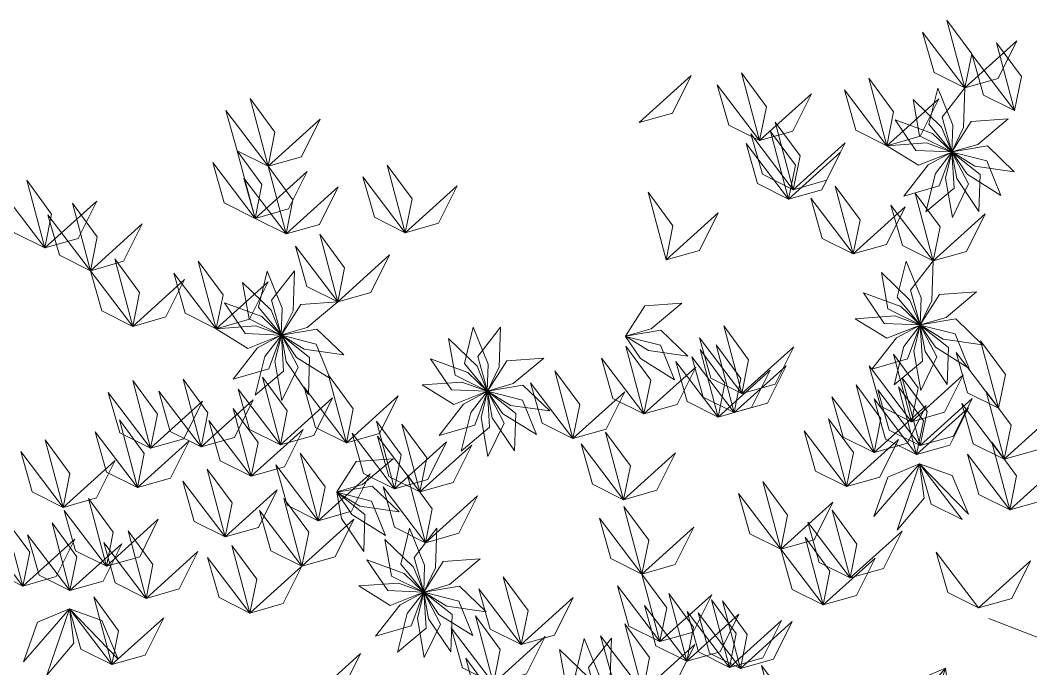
# Model space of a CAD drawing. Header units: inches. Extents: x 4350 to 28384, y -6772 to 993.
# Drawn here: x 15298.2 to 15384.8, y -3387.7 to -3332.2 of the extents above; entities that cross this region are included whole.
import ezdxf

# ---------------------------------------------------------------- set-up
doc = ezdxf.new("R2010")
doc.units = ezdxf.units.IN
doc.header["$MEASUREMENT"] = 0
doc.layers.add('ARREDAMENTO', color=2, linetype='Continuous', lineweight=18)

# ---------------------------------------------------------------- blocks, each defined once
blk = doc.blocks.new('chioma jacaranda')
at = {"layer": 'ARREDAMENTO', "linetype": 'Continuous'}
blk.add_line((14442.584, -3381.099), (14447.764, -3383.088), dxfattribs=at)
at = {"layer": 'ARREDAMENTO', "lineweight": 0}
for points in [[(14440.549, -3335.641), (14441.134, -3332.735), (14439.006, -3329.845), (14440.549, -3335.641)], [(14440.549, -3335.641), (14437.895, -3334.32), (14436.918, -3330.867), (14440.549, -3335.641)], [(14440.549, -3335.641), (14443.401, -3334.835), (14445.001, -3331.622), (14440.549, -3335.641)], [(14444.797, -3337.585), (14445.382, -3334.679), (14443.254, -3331.789), (14444.797, -3337.585)], [(14444.797, -3337.585), (14442.143, -3336.264), (14441.166, -3332.811), (14444.797, -3337.585)], [(14412.609, -3338.613), (14415.461, -3337.807), (14417.061, -3334.594), (14412.609, -3338.613)], [(14422.945, -3340.161), (14423.53, -3337.255), (14421.403, -3334.365), (14422.945, -3340.161)], [(14422.945, -3340.161), (14420.291, -3338.84), (14419.314, -3335.387), (14422.945, -3340.161)], [(14433.849, -3340.593), (14434.434, -3337.686), (14432.307, -3334.796), (14433.849, -3340.593)], [(14422.945, -3340.161), (14425.798, -3339.354), (14427.397, -3336.142), (14422.945, -3340.161)], [(14433.849, -3340.593), (14431.196, -3339.272), (14430.219, -3335.819), (14433.849, -3340.593)], [(14438.218, -3335.66), (14439.495, -3338.821), (14439.422, -3341.126), (14437.456, -3338.75), (14438.218, -3335.66)], [(14440.549, -3335.641), (14440.43, -3339.048), (14439.426, -3341.124), (14438.596, -3338.154), (14440.549, -3335.641)], [(14380.805, -3342.343), (14381.39, -3339.437), (14379.262, -3336.547), (14380.805, -3342.343)], [(14433.849, -3340.593), (14436.702, -3339.786), (14438.302, -3336.574), (14433.849, -3340.593)], [(14436.097, -3336.626), (14438.549, -3338.993), (14439.42, -3341.129), (14436.657, -3339.758), (14436.097, -3336.626)], [(14380.805, -3342.343), (14378.151, -3341.022), (14377.174, -3337.569), (14380.805, -3342.343)], [(14380.805, -3342.343), (14383.657, -3341.536), (14385.257, -3338.324), (14380.805, -3342.343)], [(14425.831, -3344.363), (14426.416, -3341.457), (14424.288, -3338.567), (14425.831, -3344.363)], [(14434.552, -3338.37), (14437.754, -3339.536), (14439.419, -3341.133), (14436.337, -3341.004), (14434.552, -3338.37)], [(14444.259, -3338.291), (14441.648, -3340.482), (14439.433, -3341.126), (14441.086, -3338.521), (14444.259, -3338.291)], [(14425.831, -3344.363), (14423.177, -3343.042), (14422.2, -3339.589), (14425.831, -3344.363)], [(14425.425, -3345.168), (14426.009, -3342.261), (14423.882, -3339.371), (14425.425, -3345.168)], [(14425.425, -3345.168), (14422.771, -3343.846), (14421.794, -3340.393), (14425.425, -3345.168)], [(14425.831, -3344.363), (14428.683, -3343.556), (14430.283, -3340.344), (14425.831, -3344.363)], [(14433.849, -3340.593), (14437.25, -3340.355), (14439.42, -3341.136), (14436.552, -3342.272), (14433.849, -3340.593)], [(14444.773, -3342.822), (14441.397, -3342.347), (14439.437, -3341.132), (14442.478, -3340.617), (14444.773, -3342.822)], [(14379.693, -3346.818), (14380.278, -3343.912), (14378.151, -3341.022), (14379.693, -3346.818)], [(14425.425, -3345.168), (14428.277, -3344.361), (14429.877, -3341.148), (14425.425, -3345.168)], [(14435.294, -3344.917), (14437.392, -3342.232), (14439.425, -3341.142), (14438.35, -3344.033), (14435.294, -3344.917)], [(14437.19, -3346.272), (14438.015, -3342.965), (14439.429, -3341.142), (14439.623, -3344.22), (14437.19, -3346.272)], [(14439.474, -3346.738), (14438.882, -3343.381), (14439.432, -3341.141), (14440.862, -3343.874), (14439.474, -3346.738)], [(14441.749, -3346.235), (14439.844, -3343.409), (14439.435, -3341.139), (14441.853, -3343.054), (14441.749, -3346.235)], [(14443.624, -3344.849), (14440.733, -3343.043), (14439.437, -3341.135), (14442.424, -3341.902), (14443.624, -3344.849)], [(14379.693, -3346.818), (14377.04, -3345.497), (14376.063, -3342.044), (14379.693, -3346.818)], [(14382.347, -3348.139), (14382.932, -3345.233), (14380.805, -3342.343), (14382.347, -3348.139)], [(14392.569, -3348.049), (14393.154, -3345.143), (14391.026, -3342.253), (14392.569, -3348.049)], [(14379.693, -3346.818), (14382.546, -3346.011), (14384.146, -3342.799), (14379.693, -3346.818)], [(14392.569, -3348.049), (14389.915, -3346.728), (14388.938, -3343.275), (14392.569, -3348.049)], [(14361.658, -3349.355), (14362.243, -3346.449), (14360.116, -3343.559), (14361.658, -3349.355)], [(14382.347, -3348.139), (14379.693, -3346.818), (14378.716, -3343.365), (14382.347, -3348.139)], [(14382.347, -3348.139), (14385.2, -3347.332), (14386.799, -3344.12), (14382.347, -3348.139)], [(14392.569, -3348.049), (14395.421, -3347.242), (14397.021, -3344.03), (14392.569, -3348.049)], [(14430.968, -3349.863), (14431.553, -3346.957), (14429.425, -3344.067), (14430.968, -3349.863)], [(14361.658, -3349.355), (14359.005, -3348.034), (14358.028, -3344.581), (14361.658, -3349.355)], [(14414.927, -3350.366), (14415.512, -3347.46), (14413.385, -3344.57), (14414.927, -3350.366)], [(14437.833, -3350.461), (14438.417, -3347.555), (14436.29, -3344.665), (14437.833, -3350.461)], [(14361.658, -3349.355), (14364.511, -3348.548), (14366.11, -3345.336), (14361.658, -3349.355)], [(14365.566, -3351.3), (14366.151, -3348.394), (14364.023, -3345.504), (14365.566, -3351.3)], [(14430.968, -3349.863), (14428.314, -3348.542), (14427.337, -3345.089), (14430.968, -3349.863)], [(14430.968, -3349.863), (14433.82, -3349.057), (14435.42, -3345.844), (14430.968, -3349.863)], [(14437.833, -3350.461), (14435.179, -3349.14), (14434.202, -3345.687), (14437.833, -3350.461)], [(14365.566, -3351.3), (14362.912, -3349.979), (14361.935, -3346.526), (14365.566, -3351.3)], [(14414.927, -3350.366), (14417.78, -3349.559), (14419.379, -3346.347), (14414.927, -3350.366)], [(14437.833, -3350.461), (14440.685, -3349.654), (14442.285, -3346.442), (14437.833, -3350.461)], [(14365.566, -3351.3), (14368.419, -3350.493), (14370.018, -3347.281), (14365.566, -3351.3)], [(14386.772, -3353.974), (14387.357, -3351.068), (14385.23, -3348.178), (14386.772, -3353.974)], [(14386.772, -3353.974), (14384.119, -3352.653), (14383.142, -3349.2), (14386.772, -3353.974)], [(14369.197, -3356.074), (14369.782, -3353.168), (14367.654, -3350.278), (14369.197, -3356.074)], [(14386.772, -3353.974), (14389.625, -3353.167), (14391.225, -3349.955), (14386.772, -3353.974)], [(14376.363, -3356.275), (14376.948, -3353.369), (14374.82, -3350.479), (14376.363, -3356.275)], [(14435.502, -3350.48), (14436.779, -3353.64), (14436.706, -3355.946), (14434.74, -3353.569), (14435.502, -3350.48)], [(14437.833, -3350.461), (14437.713, -3353.867), (14436.709, -3355.944), (14435.88, -3352.973), (14437.833, -3350.461)], [(14369.197, -3356.074), (14366.543, -3354.753), (14365.566, -3351.3), (14369.197, -3356.074)], [(14376.363, -3356.275), (14373.709, -3354.954), (14372.732, -3351.501), (14376.363, -3356.275)], [(14380.731, -3351.343), (14382.008, -3354.503), (14381.936, -3356.809), (14379.969, -3354.432), (14380.731, -3351.343)], [(14383.062, -3351.324), (14382.943, -3354.73), (14381.939, -3356.807), (14381.109, -3353.836), (14383.062, -3351.324)], [(14433.381, -3351.445), (14435.832, -3353.813), (14436.704, -3355.949), (14433.941, -3354.577), (14433.381, -3351.445)], [(14369.197, -3356.074), (14372.049, -3355.267), (14373.649, -3352.055), (14369.197, -3356.074)], [(14376.363, -3356.275), (14379.215, -3355.468), (14380.815, -3352.256), (14376.363, -3356.275)], [(14378.61, -3352.308), (14381.062, -3354.676), (14381.933, -3356.812), (14379.17, -3355.44), (14378.61, -3352.308)], [(14431.835, -3353.19), (14435.038, -3354.356), (14436.703, -3355.952), (14433.621, -3355.823), (14431.835, -3353.19)], [(14441.543, -3353.111), (14438.932, -3355.302), (14436.717, -3355.945), (14438.369, -3353.341), (14441.543, -3353.111)], [(14377.065, -3354.053), (14380.268, -3355.219), (14381.932, -3356.815), (14378.851, -3356.686), (14377.065, -3354.053)], [(14386.772, -3353.974), (14384.161, -3356.165), (14381.946, -3356.808), (14383.599, -3354.204), (14386.772, -3353.974)], [(14416.268, -3354.082), (14413.657, -3356.273), (14411.442, -3356.916), (14413.095, -3354.312), (14416.268, -3354.082)], [(14431.133, -3355.412), (14434.533, -3355.175), (14436.704, -3355.956), (14433.836, -3357.092), (14431.133, -3355.412)], [(14442.056, -3357.641), (14438.681, -3357.167), (14436.721, -3355.951), (14439.762, -3355.437), (14442.056, -3357.641)], [(14376.363, -3356.275), (14379.763, -3356.038), (14381.933, -3356.819), (14379.065, -3357.955), (14376.363, -3356.275)], [(14387.286, -3358.504), (14383.911, -3358.03), (14381.95, -3356.814), (14384.991, -3356.3), (14387.286, -3358.504)], [(14398.395, -3356.154), (14399.672, -3359.314), (14399.599, -3361.62), (14397.633, -3359.243), (14398.395, -3356.154)], [(14400.726, -3356.135), (14400.607, -3359.541), (14399.603, -3361.618), (14398.773, -3358.647), (14400.726, -3356.135)], [(14421.412, -3361.836), (14421.997, -3358.93), (14419.869, -3356.04), (14421.412, -3361.836)], [(14432.577, -3359.737), (14434.676, -3357.051), (14436.709, -3355.961), (14435.634, -3358.852), (14432.577, -3359.737)], [(14434.474, -3361.091), (14435.299, -3357.784), (14436.712, -3355.962), (14436.906, -3359.04), (14434.474, -3361.091)], [(14436.757, -3361.557), (14436.166, -3358.201), (14436.716, -3355.961), (14438.145, -3358.694), (14436.757, -3361.557)], [(14439.033, -3361.054), (14437.127, -3358.228), (14436.719, -3355.958), (14439.136, -3357.874), (14439.033, -3361.054)], [(14440.907, -3359.669), (14438.017, -3357.863), (14436.721, -3355.955), (14439.708, -3356.722), (14440.907, -3359.669)], [(14377.807, -3360.6), (14379.905, -3357.914), (14381.938, -3356.824), (14380.863, -3359.715), (14377.807, -3360.6)], [(14379.703, -3361.954), (14380.528, -3358.647), (14381.942, -3356.825), (14382.136, -3359.903), (14379.703, -3361.954)], [(14381.987, -3362.42), (14381.395, -3359.064), (14381.946, -3356.824), (14383.375, -3359.557), (14381.987, -3362.42)], [(14384.263, -3361.917), (14382.357, -3359.091), (14381.948, -3356.821), (14384.366, -3358.737), (14384.263, -3361.917)], [(14386.137, -3360.532), (14383.247, -3358.726), (14381.95, -3356.818), (14384.938, -3357.585), (14386.137, -3360.532)], [(14396.274, -3357.119), (14398.726, -3359.487), (14399.597, -3361.623), (14396.834, -3360.251), (14396.274, -3357.119)], [(14416.782, -3358.612), (14413.407, -3358.138), (14411.446, -3356.922), (14414.488, -3356.408), (14416.782, -3358.612)], [(14415.633, -3360.64), (14412.743, -3358.834), (14411.446, -3356.926), (14414.434, -3357.693), (14415.633, -3360.64)], [(14421.412, -3361.836), (14418.758, -3360.515), (14417.781, -3357.062), (14421.412, -3361.836)], [(14413.023, -3363.577), (14413.608, -3360.671), (14411.48, -3357.781), (14413.023, -3363.577)], [(14419.389, -3363.843), (14419.974, -3360.937), (14417.847, -3358.047), (14419.389, -3363.843)], [(14420.756, -3363.458), (14421.341, -3360.552), (14419.213, -3357.662), (14420.756, -3363.458)], [(14421.412, -3361.836), (14424.264, -3361.029), (14425.864, -3357.817), (14421.412, -3361.836)], [(14443.432, -3363.093), (14444.016, -3360.187), (14441.889, -3357.297), (14443.432, -3363.093)], [(14394.729, -3358.864), (14397.931, -3360.03), (14399.596, -3361.626), (14396.514, -3361.497), (14394.729, -3358.864)], [(14404.436, -3358.785), (14401.825, -3360.976), (14399.61, -3361.619), (14401.263, -3359.015), (14404.436, -3358.785)], [(14413.023, -3363.577), (14410.369, -3362.256), (14409.392, -3358.803), (14413.023, -3363.577)], [(14420.756, -3363.458), (14418.102, -3362.137), (14417.125, -3358.684), (14420.756, -3363.458)], [(14435.953, -3364.238), (14436.538, -3361.332), (14434.41, -3358.442), (14435.953, -3364.238)], [(14443.432, -3363.093), (14440.778, -3361.772), (14439.801, -3358.319), (14443.432, -3363.093)], [(14413.023, -3363.577), (14415.875, -3362.77), (14417.475, -3359.558), (14413.023, -3363.577)], [(14419.389, -3363.843), (14416.735, -3362.522), (14415.758, -3359.069), (14419.389, -3363.843)], [(14420.756, -3363.458), (14423.608, -3362.652), (14425.208, -3359.439), (14420.756, -3363.458)], [(14435.953, -3364.238), (14433.299, -3362.917), (14432.322, -3359.464), (14435.953, -3364.238)], [(14375.062, -3366.394), (14375.647, -3363.488), (14373.519, -3360.598), (14375.062, -3366.394)], [(14381.861, -3366.223), (14382.445, -3363.317), (14380.318, -3360.427), (14381.861, -3366.223)], [(14387.516, -3366.046), (14388.101, -3363.14), (14385.974, -3360.25), (14387.516, -3366.046)], [(14406.941, -3365.685), (14407.526, -3362.779), (14405.398, -3359.889), (14406.941, -3365.685)], [(14419.389, -3363.843), (14422.242, -3363.036), (14423.841, -3359.824), (14419.389, -3363.843)], [(14436.716, -3366.28), (14437.301, -3363.373), (14435.174, -3360.483), (14436.716, -3366.28)], [(14435.953, -3364.238), (14438.805, -3363.431), (14440.405, -3360.219), (14435.953, -3364.238)], [(14370.737, -3366.503), (14371.322, -3363.596), (14369.195, -3360.706), (14370.737, -3366.503)], [(14381.861, -3366.223), (14379.207, -3364.902), (14378.23, -3361.449), (14381.861, -3366.223)], [(14387.516, -3366.046), (14384.862, -3364.725), (14383.885, -3361.272), (14387.516, -3366.046)], [(14394.026, -3361.086), (14397.427, -3360.849), (14399.597, -3361.63), (14396.729, -3362.766), (14394.026, -3361.086)], [(14404.95, -3363.315), (14401.574, -3362.841), (14399.614, -3361.625), (14402.655, -3361.111), (14404.95, -3363.315)], [(14406.941, -3365.685), (14404.287, -3364.364), (14403.31, -3360.911), (14406.941, -3365.685)], [(14432.757, -3366.877), (14433.341, -3363.97), (14431.214, -3361.08), (14432.757, -3366.877)], [(14436.716, -3366.28), (14434.062, -3364.959), (14433.085, -3361.506), (14436.716, -3366.28)], [(14436.399, -3367.059), (14436.984, -3364.153), (14434.856, -3361.263), (14436.399, -3367.059)], [(14370.737, -3366.503), (14368.083, -3365.182), (14367.106, -3361.729), (14370.737, -3366.503)], [(14375.062, -3366.394), (14372.408, -3365.073), (14371.431, -3361.62), (14375.062, -3366.394)], [(14375.062, -3366.394), (14377.914, -3365.587), (14379.514, -3362.375), (14375.062, -3366.394)], [(14381.861, -3366.223), (14384.713, -3365.416), (14386.313, -3362.204), (14381.861, -3366.223)], [(14387.516, -3366.046), (14390.369, -3365.239), (14391.968, -3362.027), (14387.516, -3366.046)], [(14395.471, -3365.411), (14397.569, -3362.725), (14399.602, -3361.635), (14398.527, -3364.526), (14395.471, -3365.411)], [(14397.367, -3366.765), (14398.192, -3363.458), (14399.606, -3361.636), (14399.8, -3364.714), (14397.367, -3366.765)], [(14399.651, -3367.231), (14399.059, -3363.875), (14399.609, -3361.635), (14401.039, -3364.368), (14399.651, -3367.231)], [(14401.927, -3366.728), (14400.021, -3363.902), (14399.612, -3361.632), (14402.03, -3363.548), (14401.927, -3366.728)], [(14403.801, -3365.343), (14400.91, -3363.537), (14399.614, -3361.629), (14402.602, -3362.396), (14403.801, -3365.343)], [(14406.941, -3365.685), (14409.793, -3364.878), (14411.393, -3361.666), (14406.941, -3365.685)], [(14432.757, -3366.877), (14430.103, -3365.555), (14429.126, -3362.102), (14432.757, -3366.877)], [(14436.399, -3367.059), (14433.745, -3365.738), (14432.768, -3362.285), (14436.399, -3367.059)], [(14436.716, -3366.28), (14439.569, -3365.473), (14441.168, -3362.261), (14436.716, -3366.28)], [(14443.91, -3367.444), (14444.495, -3364.538), (14442.368, -3361.648), (14443.91, -3367.444)], [(14370.737, -3366.503), (14373.59, -3365.696), (14375.189, -3362.484), (14370.737, -3366.503)], [(14379.359, -3368.915), (14379.944, -3366.009), (14377.817, -3363.119), (14379.359, -3368.915)], [(14432.757, -3366.877), (14435.609, -3366.07), (14437.209, -3362.857), (14432.757, -3366.877)], [(14436.399, -3367.059), (14439.252, -3366.252), (14440.851, -3363.04), (14436.399, -3367.059)], [(14443.91, -3367.444), (14441.256, -3366.123), (14440.279, -3362.67), (14443.91, -3367.444)], [(14369.596, -3369.883), (14370.181, -3366.977), (14368.053, -3364.087), (14369.596, -3369.883)], [(14379.359, -3368.915), (14376.705, -3367.594), (14375.728, -3364.141), (14379.359, -3368.915)], [(14430.402, -3369.788), (14430.987, -3366.881), (14428.859, -3363.991), (14430.402, -3369.788)], [(14443.91, -3367.444), (14446.763, -3366.637), (14448.362, -3363.425), (14443.91, -3367.444)], [(14379.359, -3368.915), (14382.212, -3368.108), (14383.811, -3364.896), (14379.359, -3368.915)], [(14391.637, -3369.995), (14392.222, -3367.089), (14390.095, -3364.199), (14391.637, -3369.995)], [(14393.815, -3370.254), (14394.4, -3367.348), (14392.273, -3364.458), (14393.815, -3370.254)], [(14363.235, -3371.578), (14363.82, -3368.671), (14361.693, -3365.781), (14363.235, -3371.578)], [(14369.596, -3369.883), (14366.942, -3368.562), (14365.965, -3365.109), (14369.596, -3369.883)], [(14369.596, -3369.883), (14372.448, -3369.077), (14374.048, -3365.864), (14369.596, -3369.883)], [(14391.637, -3369.995), (14388.984, -3368.674), (14388.007, -3365.221), (14391.637, -3369.995)], [(14393.815, -3370.254), (14391.161, -3368.933), (14390.184, -3365.48), (14393.815, -3370.254)], [(14411.282, -3370.922), (14411.866, -3368.016), (14409.739, -3365.126), (14411.282, -3370.922)], [(14430.402, -3369.788), (14427.748, -3368.467), (14426.771, -3365.013), (14430.402, -3369.788)], [(14430.402, -3369.788), (14433.254, -3368.981), (14434.854, -3365.768), (14430.402, -3369.788)], [(14391.637, -3369.995), (14394.49, -3369.189), (14396.09, -3365.976), (14391.637, -3369.995)], [(14393.815, -3370.254), (14396.668, -3369.447), (14398.267, -3366.235), (14393.815, -3370.254)], [(14411.282, -3370.922), (14408.628, -3369.601), (14407.651, -3366.148), (14411.282, -3370.922)], [(14444.389, -3371.795), (14444.974, -3368.889), (14442.847, -3365.999), (14444.389, -3371.795)], [(14363.235, -3371.578), (14360.581, -3370.256), (14359.604, -3366.803), (14363.235, -3371.578)], [(14363.235, -3371.578), (14366.088, -3370.771), (14367.687, -3367.558), (14363.235, -3371.578)], [(14385.1, -3372.719), (14385.685, -3369.813), (14383.558, -3366.923), (14385.1, -3372.719)], [(14385.1, -3372.719), (14385.685, -3369.813), (14383.558, -3366.923), (14385.1, -3372.719)], [(14391.518, -3367.427), (14388.907, -3369.617), (14386.692, -3370.261), (14388.344, -3367.657), (14391.518, -3367.427)], [(14411.282, -3370.922), (14414.134, -3370.115), (14415.734, -3366.903), (14411.282, -3370.922)], [(14444.389, -3371.795), (14441.735, -3370.474), (14440.758, -3367.021), (14444.389, -3371.795)], [(14377.128, -3374.097), (14377.713, -3371.19), (14375.585, -3368.3), (14377.128, -3374.097)], [(14385.1, -3372.719), (14382.447, -3371.398), (14381.47, -3367.945), (14385.1, -3372.719)], [(14385.1, -3372.719), (14382.447, -3371.398), (14381.47, -3367.945), (14385.1, -3372.719)], [(14436.664, -3367.847), (14433.928, -3368.988), (14432.722, -3372.368), (14436.664, -3367.847)], [(14436.664, -3367.847), (14437.053, -3370.785), (14434.738, -3373.527), (14436.664, -3367.847)], [(14440.295, -3372.621), (14437.641, -3371.3), (14436.664, -3367.847), (14440.295, -3372.621)], [(14436.664, -3367.847), (14439.456, -3368.842), (14440.838, -3372.154), (14436.664, -3367.847)], [(14444.389, -3371.795), (14447.242, -3370.988), (14448.841, -3367.776), (14444.389, -3371.795)], [(14377.128, -3374.097), (14374.474, -3372.775), (14373.497, -3369.322), (14377.128, -3374.097)], [(14385.1, -3372.719), (14387.953, -3371.912), (14389.553, -3368.7), (14385.1, -3372.719)], [(14385.1, -3372.719), (14387.953, -3371.912), (14389.553, -3368.7), (14385.1, -3372.719)], [(14394.294, -3374.605), (14394.879, -3371.699), (14392.752, -3368.809), (14394.294, -3374.605)], [(14377.128, -3374.097), (14379.98, -3373.29), (14381.58, -3370.077), (14377.128, -3374.097)], [(14392.031, -3371.957), (14388.656, -3371.483), (14386.696, -3370.267), (14389.737, -3369.752), (14392.031, -3371.957)], [(14394.294, -3374.605), (14391.64, -3373.284), (14390.663, -3369.831), (14394.294, -3374.605)], [(14424.753, -3375.162), (14425.338, -3372.256), (14423.211, -3369.366), (14424.753, -3375.162)], [(14366.942, -3376.62), (14367.527, -3373.714), (14365.4, -3370.824), (14366.942, -3376.62)], [(14383.704, -3376.614), (14384.289, -3373.708), (14382.161, -3370.818), (14383.704, -3376.614)], [(14389.008, -3375.37), (14387.102, -3372.544), (14386.694, -3370.274), (14389.111, -3372.19), (14389.008, -3375.37)], [(14390.883, -3373.985), (14387.992, -3372.179), (14386.696, -3370.271), (14389.683, -3371.038), (14390.883, -3373.985)], [(14394.294, -3374.605), (14397.147, -3373.798), (14398.746, -3370.586), (14394.294, -3374.605)], [(14424.753, -3375.162), (14422.1, -3373.841), (14421.123, -3370.388), (14424.753, -3375.162)], [(14366.942, -3376.62), (14364.288, -3375.299), (14363.311, -3371.846), (14366.942, -3376.62)], [(14383.704, -3376.614), (14381.05, -3375.293), (14380.073, -3371.84), (14383.704, -3376.614)], [(14412.849, -3377.286), (14413.434, -3374.38), (14411.306, -3371.49), (14412.849, -3377.286)], [(14424.753, -3375.162), (14427.606, -3374.356), (14429.206, -3371.143), (14424.753, -3375.162)], [(14430.702, -3377.627), (14431.287, -3374.721), (14429.159, -3371.831), (14430.702, -3377.627)], [(14359.791, -3378.32), (14360.376, -3375.414), (14358.248, -3372.524), (14359.791, -3378.32)], [(14366.942, -3376.62), (14369.795, -3375.814), (14371.394, -3372.601), (14366.942, -3376.62)], [(14383.704, -3376.614), (14386.556, -3375.808), (14388.156, -3372.595), (14383.704, -3376.614)], [(14412.849, -3377.286), (14410.195, -3375.965), (14409.218, -3372.512), (14412.849, -3377.286)], [(14359.791, -3378.32), (14357.137, -3376.999), (14356.16, -3373.546), (14359.791, -3378.32)], [(14363.821, -3378.709), (14364.406, -3375.802), (14362.279, -3372.912), (14363.821, -3378.709)], [(14370.341, -3379.373), (14370.926, -3376.467), (14368.798, -3373.577), (14370.341, -3379.373)], [(14392.94, -3373.368), (14394.216, -3376.528), (14394.144, -3378.834), (14392.178, -3376.457), (14392.94, -3373.368)], [(14395.27, -3373.349), (14395.151, -3376.755), (14394.147, -3378.832), (14393.318, -3375.861), (14395.27, -3373.349)], [(14412.849, -3377.286), (14415.701, -3376.479), (14417.301, -3373.267), (14412.849, -3377.286)], [(14430.702, -3377.627), (14428.048, -3376.306), (14427.071, -3372.853), (14430.702, -3377.627)], [(14430.702, -3377.627), (14433.554, -3376.82), (14435.154, -3373.608), (14430.702, -3377.627)], [(14359.791, -3378.32), (14362.643, -3377.513), (14364.243, -3374.301), (14359.791, -3378.32)], [(14363.821, -3378.709), (14361.167, -3377.388), (14360.19, -3373.935), (14363.821, -3378.709)], [(14390.818, -3374.333), (14393.27, -3376.701), (14394.142, -3378.837), (14391.379, -3377.465), (14390.818, -3374.333)], [(14428.384, -3379.936), (14428.969, -3377.03), (14426.842, -3374.14), (14428.384, -3379.936)], [(14363.821, -3378.709), (14366.674, -3377.902), (14368.273, -3374.689), (14363.821, -3378.709)], [(14370.341, -3379.373), (14367.687, -3378.052), (14366.71, -3374.599), (14370.341, -3379.373)], [(14370.341, -3379.373), (14373.193, -3378.567), (14374.793, -3375.354), (14370.341, -3379.373)], [(14379.252, -3380.634), (14379.837, -3377.727), (14377.709, -3374.837), (14379.252, -3380.634)], [(14428.384, -3379.936), (14425.73, -3378.615), (14424.753, -3375.162), (14428.384, -3379.936)], [(14379.252, -3380.634), (14376.598, -3379.312), (14375.621, -3375.859), (14379.252, -3380.634)], [(14389.273, -3376.078), (14392.476, -3377.244), (14394.141, -3378.84), (14391.059, -3378.711), (14389.273, -3376.078)], [(14398.981, -3375.999), (14396.37, -3378.189), (14394.155, -3378.833), (14395.807, -3376.229), (14398.981, -3375.999)], [(14428.384, -3379.936), (14431.237, -3379.13), (14432.836, -3375.917), (14428.384, -3379.936)], [(14441.719, -3380.183), (14439.065, -3378.862), (14438.088, -3375.409), (14441.719, -3380.183)], [(14441.719, -3380.183), (14444.572, -3379.376), (14446.171, -3376.163), (14441.719, -3380.183)], [(14379.252, -3380.634), (14382.104, -3379.827), (14383.704, -3376.614), (14379.252, -3380.634)], [(14402.508, -3383.324), (14403.093, -3380.418), (14400.966, -3377.528), (14402.508, -3383.324)], [(14414.391, -3383.082), (14414.976, -3380.176), (14412.849, -3377.286), (14414.391, -3383.082)], [(14388.571, -3378.3), (14391.971, -3378.062), (14394.141, -3378.844), (14391.274, -3379.979), (14388.571, -3378.3)], [(14390.015, -3382.625), (14392.114, -3379.939), (14394.147, -3378.849), (14393.072, -3381.74), (14390.015, -3382.625)], [(14391.912, -3383.979), (14392.737, -3380.672), (14394.15, -3378.849), (14394.344, -3381.928), (14391.912, -3383.979)], [(14394.195, -3384.445), (14393.604, -3381.089), (14394.154, -3378.848), (14395.583, -3381.582), (14394.195, -3384.445)], [(14396.471, -3383.942), (14394.565, -3381.116), (14394.157, -3378.846), (14396.574, -3380.762), (14396.471, -3383.942)], [(14398.345, -3382.557), (14395.455, -3380.751), (14394.158, -3378.843), (14397.146, -3379.61), (14398.345, -3382.557)], [(14399.494, -3380.529), (14396.119, -3380.055), (14394.159, -3378.839), (14397.2, -3378.324), (14399.494, -3380.529)], [(14402.508, -3383.324), (14399.854, -3382.003), (14398.877, -3378.55), (14402.508, -3383.324)], [(14414.391, -3383.082), (14411.737, -3381.761), (14410.76, -3378.308), (14414.391, -3383.082)], [(14367.4, -3385.05), (14367.985, -3382.144), (14365.857, -3379.254), (14367.4, -3385.05)], [(14402.508, -3383.324), (14405.361, -3382.517), (14406.96, -3379.305), (14402.508, -3383.324)], [(14414.391, -3383.082), (14417.244, -3382.276), (14418.843, -3379.063), (14414.391, -3383.082)], [(14416.696, -3384.752), (14417.281, -3381.846), (14415.153, -3378.956), (14416.696, -3384.752)], [(14420.355, -3385.286), (14420.94, -3382.38), (14418.812, -3379.49), (14420.355, -3385.286)], [(14421.291, -3385.376), (14421.876, -3382.47), (14419.749, -3379.58), (14421.291, -3385.376)], [(14363.769, -3380.276), (14361.033, -3381.417), (14359.827, -3384.797), (14363.769, -3380.276)], [(14363.769, -3380.276), (14364.158, -3383.214), (14361.843, -3385.956), (14363.769, -3380.276)], [(14367.4, -3385.05), (14364.746, -3383.729), (14363.769, -3380.276), (14367.4, -3385.05)], [(14363.769, -3380.276), (14366.561, -3381.271), (14367.943, -3384.583), (14363.769, -3380.276)], [(14367.4, -3385.05), (14364.746, -3383.729), (14363.769, -3380.276), (14367.4, -3385.05)], [(14416.696, -3384.752), (14414.042, -3383.431), (14413.065, -3379.978), (14416.696, -3384.752)], [(14420.355, -3385.286), (14417.701, -3383.965), (14416.724, -3380.512), (14420.355, -3385.286)], [(14421.291, -3385.376), (14418.638, -3384.055), (14417.661, -3380.602), (14421.291, -3385.376)], [(14367.4, -3385.05), (14370.252, -3384.243), (14371.852, -3381.031), (14367.4, -3385.05)], [(14400.12, -3386.659), (14400.705, -3383.753), (14398.577, -3380.863), (14400.12, -3386.659)], [(14416.696, -3384.752), (14419.548, -3383.946), (14421.148, -3380.733), (14416.696, -3384.752)], [(14420.355, -3385.286), (14423.207, -3384.479), (14424.807, -3381.267), (14420.355, -3385.286)], [(14421.291, -3385.376), (14424.144, -3384.569), (14425.743, -3381.357), (14421.291, -3385.376)], [(14400.12, -3386.659), (14397.466, -3385.338), (14396.489, -3381.885), (14400.12, -3386.659)], [(14412.932, -3387.353), (14413.517, -3384.447), (14411.39, -3381.557), (14412.932, -3387.353)], [(14400.12, -3386.659), (14402.972, -3385.852), (14404.572, -3382.64), (14400.12, -3386.659)], [(14407.907, -3382.803), (14409.184, -3385.963), (14409.111, -3388.269), (14407.145, -3385.892), (14407.907, -3382.803)], [(14410.238, -3382.784), (14410.119, -3386.19), (14409.115, -3388.267), (14408.285, -3385.296), (14410.238, -3382.784)], [(14412.932, -3387.353), (14410.278, -3386.032), (14409.301, -3382.579), (14412.932, -3387.353)], [(14405.786, -3383.768), (14408.238, -3386.136), (14409.109, -3388.272), (14406.346, -3386.9), (14405.786, -3383.768)], [(14412.932, -3387.353), (14415.785, -3386.546), (14417.384, -3383.334), (14412.932, -3387.353)], [(14384.287, -3388.128), (14387.14, -3387.321), (14388.74, -3384.109), (14384.287, -3388.128)], [(14399.3, -3390.283), (14399.885, -3387.377), (14397.757, -3384.487), (14399.3, -3390.283)], [(14424.655, -3390.915), (14425.24, -3388.009), (14423.113, -3385.119), (14424.655, -3390.915)], [(14424.655, -3390.915), (14425.24, -3388.009), (14423.113, -3385.119), (14424.655, -3390.915)], [(14438.892, -3385.357), (14436.156, -3386.498), (14434.951, -3389.878), (14438.892, -3385.357)], [(14438.892, -3385.357), (14439.282, -3388.296), (14436.966, -3391.037), (14438.892, -3385.357)]]:
    blk.add_lwpolyline(points, dxfattribs=at)

msp = doc.modelspace()

# ---------------------------------------------------------------- block references
msp.add_blockref('chioma jacaranda', (938.649, -2.319))

doc.saveas('drawing.dxf')
